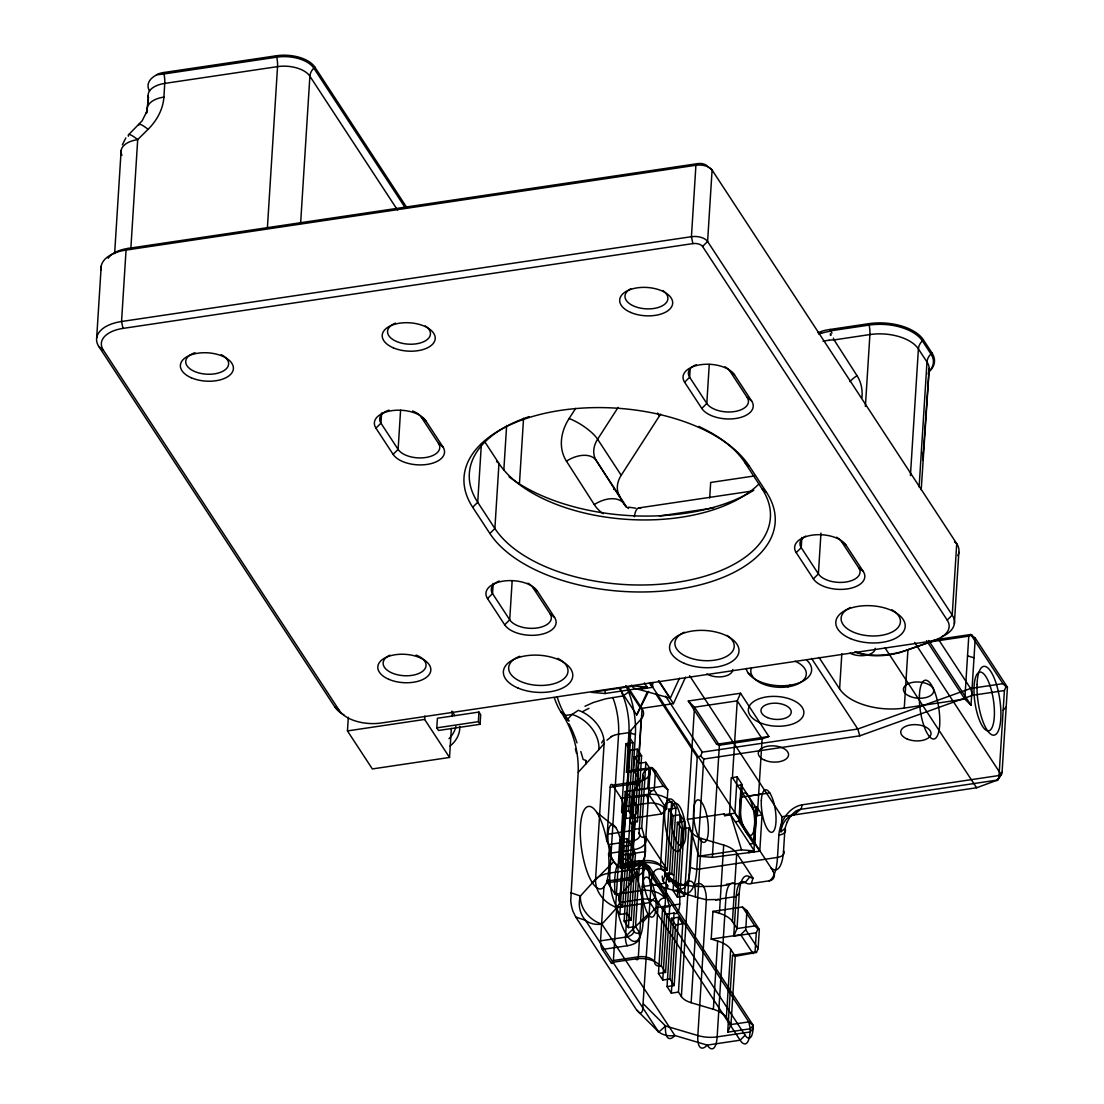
<?xml version="1.0" encoding="UTF-8"?>
<svg xmlns="http://www.w3.org/2000/svg" width="1104" height="1104" viewBox="0 0 1104 1104"><rect width="100%" height="100%" fill="white"/><g stroke="black" fill="none" stroke-linecap="round" stroke-linejoin="round"><path stroke-width="1.5" d="M148.102 95.827L148.005 104.452L148.336 99.139L146.404 113.408L146.998 111.145L142.168 120.764L128.685 134.633M554.374 697.852A45.512 14.283 81.5 0 0 560.846 711.901C572.852 729.427 578.896 751.106 578.206 772.317L570.74 900.657A15.194 4.775 81.5 0 0 572.976 911.283L575.75 917.038L636.58 1009.925L639.533 1012.92A15.194 4.775 81.5 0 0 642.597 1010.408L651.167 883.752C651.484 879.184 651.967 874.161 655.031 870.518C664.594 863.066 670.749 884.249 676.904 885.877L683.611 884.884A183.457 152.807 21.5 0 0 693.519 886.195L696.458 886.457M921.205 489.831L929.223 368.363M96.683 337.824L101.209 266.161M114.637 253.63L121.123 150.503M130.783 249.532L137.696 139.615L148.088 129.32A50.563 39.689 -33.2 0 0 163.903 97.083L164.758 83.407A12.641 3.974 81.5 0 0 163.972 73.954L163.682 72.533L276.469 55.752A30.029 16.049 3.6 0 1 314.861 67.123L406.438 207M267.416 227.534L277.546 66.626A12.641 3.974 81.5 0 0 276.759 57.16L276.469 55.752M300.619 223.408L309.879 76.204A12.641 9.922 -33.2 0 1 313.826 68.144L314.861 67.123M451.357 728.447L449.521 757.454L372.352 768.936L347.456 730.917L348.326 717.269M381.598 412.965L380.949 423.177L398.116 449.397A21.487 11.482 3.6 0 0 425.606 457.539A21.487 11.482 3.6 0 0 438.495 443.394L421.328 417.174A21.487 11.482 3.6 0 0 412.648 410.992M400.586 410.26L398.116 449.397L393.107 454.365L375.94 428.145A26.551 14.186 3.6 0 1 391.851 410.674A26.551 14.186 3.6 0 1 425.799 420.734L442.966 446.954A26.551 14.186 3.6 0 1 427.055 464.425A26.551 14.186 3.6 0 1 393.107 454.365M449.521 757.454L424.64 719.435L424.847 716.013M436.811 727.853L437.405 718.249L478.957 712.066L480.682 714.688L480.074 724.293L438.523 730.475L436.811 727.853L478.363 721.671L480.074 724.293M452.102 716.496L452.419 711.376M481.372 444.084L477.715 502.292L494.882 528.512A142.223 75.997 3.6 0 0 676.724 582.374A142.223 75.997 3.6 0 0 762.008 488.755L744.841 462.535A142.223 75.997 3.6 0 0 698.777 426.406M478.363 721.671L478.957 712.066M493.184 583.395L492.536 593.593L509.703 619.813A21.487 11.482 3.6 0 0 537.193 627.955A21.487 11.482 3.6 0 0 550.082 613.81L532.915 587.59A21.487 11.482 3.6 0 0 527.905 583.147M503.838 470L506.639 425.495M512.173 580.69L509.703 619.813L504.694 624.795L487.526 598.575A26.551 14.186 3.6 0 1 503.438 581.09A26.551 14.186 3.6 0 1 537.386 591.151L554.553 617.371A26.551 14.186 3.6 0 1 538.642 634.841A26.551 14.186 3.6 0 1 504.694 624.795M519.473 483.359L523.558 418.306M604.454 743.061L604.15 743.475A163.985 54.607 -73.5 0 1 598.92 749.588L578.206 772.317M644.391 682.934L647.11 687.088L634.22 685.984L591.468 692.346L605.047 693.505L605.254 690.11M610.926 962.564A6.32 1.987 81.5 0 0 613.41 960.508L616.791 906.701C621.497 903.182 621.828 895.192 615.08 894.102L606.786 881.42A41.717 13.096 81.5 0 0 608.525 853.696L617.329 866.53L641.893 862.873A18.961 10.129 3.6 0 1 666.14 870.062L667.327 869.883L645.868 837.108L644.681 837.287A18.961 10.129 3.6 0 1 633.31 849.763L608.746 853.42L610.264 847.417L606.814 841.082L610.195 787.276A6.32 1.987 81.5 0 1 612.679 785.22L621.262 798.33L646.199 794.618A18.961 10.129 3.6 0 1 670.445 801.808L671.632 801.628L675.924 808.183L671.77 874.092A20.231 6.348 81.5 0 0 666.029 883.09A20.231 6.348 81.5 0 0 669.728 906.508L662.607 907.571L658.467 973.48L665.588 972.417L661.296 965.862L660.109 966.041A18.961 10.129 3.6 0 0 635.863 958.852L610.926 962.564L602.342 949.454A6.32 1.987 81.5 0 1 600.535 940.843L603.916 887.036L608.387 879.957M625.871 743.696L621.58 811.951L625.871 818.506L632.992 817.443L628.7 810.888L633.006 742.633L625.871 743.696L630.163 750.251L637.298 749.188L641.59 755.743L637.436 821.652A20.231 6.348 81.5 0 0 631.695 830.65A20.231 6.348 81.5 0 0 635.393 854.068L628.273 855.131L624.133 921.04L631.253 919.977L626.962 913.422L619.841 914.485L615.549 907.93L619.841 839.675L626.962 838.612L631.253 845.167L625.471 937.144A6.32 1.987 81.5 0 0 627.279 945.755L602.342 949.454M616.791 906.701A41.717 13.096 81.5 0 0 637.132 940.525A41.717 13.096 81.5 0 0 640.334 889.534A41.717 13.096 81.5 0 0 619.689 860.747L623.07 806.941A6.32 1.987 81.5 0 0 621.262 798.33M661.296 965.862L665.588 897.607L644.129 864.832L620.393 868.282L625.223 791.485L647.786 788.132L650.877 791.223L654.244 790.05L655.459 770.854L652.354 767.763L633.172 769.943L626.437 772.289L628.921 732.67A31.602 9.922 81.5 0 0 623.098 695.948A50.563 15.87 81.5 0 1 620.365 688.372M615.549 907.93L622.67 906.867L619.758 902.423L630.094 738.19A18.961 10.129 3.6 0 1 630.757 730.462L641.176 719.008A25.282 13.51 3.6 0 0 642.059 708.713L627.555 686.564M619.772 902.313L619.73 902.396A18.961 10.129 3.6 0 1 620.42 894.695L630.757 730.462M619.841 914.485L624.133 846.23L619.841 839.675M625.871 818.506L630.163 750.251M622.67 906.867L626.962 838.612M626.658 686.66A45.512 14.283 81.5 0 0 628.631 692.001A36.667 11.509 81.5 0 1 635.393 734.588L633.172 769.943L637.767 776.968A25.282 13.51 3.6 0 1 636.884 787.262L633.848 790.602L632.109 818.326L661.613 813.938L666.637 808.956L667.837 789.76L655.459 770.854M634.455 756.806L638.747 763.361L645.881 762.298L641.728 828.207L634.607 829.27A20.231 6.348 81.5 0 0 630.315 822.715L634.455 756.806L641.59 755.743M637.298 749.188L631.502 841.151A6.32 1.987 81.5 0 0 633.31 849.763M641.797 688.91L641.176 687.971L641.797 688.91L652.478 687.323L652.781 682.382M620.42 894.695L630.839 883.255L635.131 815A25.282 13.51 3.6 0 0 636.014 804.692L631.419 797.668L625.223 791.485M636.884 787.262L641.176 719.008M627.279 945.755A18.961 10.129 3.6 0 0 638.65 933.266L639.837 933.087L635.545 926.532L628.424 927.595L642.059 708.713M631.253 919.977L635.393 854.068M600.535 940.843L625.471 937.144A12.641 6.762 3.6 0 0 633.047 928.823L636.677 871.222A6.32 4.954 -33.2 0 1 642.942 865.012A18.961 10.129 3.6 0 1 631.571 877.487A6.32 1.987 81.5 0 0 629.087 879.543L606.758 882.869M609.173 844.477L631.502 841.151A12.641 6.762 3.6 0 0 639.092 832.83L642.707 775.243A6.32 4.954 -33.2 0 1 648.986 769.033L652.354 767.763M635.545 926.532L639.685 860.623A20.231 6.348 81.5 0 0 645.426 851.626A20.231 6.348 81.5 0 0 641.728 828.207M643.591 1004.116L665.505 1025.961L697.838 1035.538A25.282 13.51 3.6 0 0 717.145 1036.877L750.044 1031.992L750.251 1028.79L753.273 1025.464L748.802 1021.904L644.943 863.273L642.956 864.915L642.749 868.117A25.282 7.935 81.5 0 0 649.994 902.561L740.122 1040.203A25.282 7.935 81.5 0 0 750.044 1031.992L753.08 1028.652L753.273 1025.464L649.414 866.833L644.943 863.273L627.127 865.922L620.393 868.282M647.786 788.132L648.986 768.936L650.173 768.853L644.377 860.816A6.32 1.987 81.5 0 1 641.893 862.873M644.129 864.832L638.347 956.809A6.32 1.987 81.5 0 1 635.863 958.852M636.58 1009.925L658.495 1031.785A25.282 19.844 -33.2 0 0 674.889 1035.524L707.209 1045.102L740.122 1040.203L745.131 1035.235L655.003 897.58A20.231 6.348 81.5 0 1 649.221 870.035L649.414 866.833L642.956 864.915M690.179 368.736L689.641 377.237L706.808 403.457A21.487 11.482 3.6 0 0 734.284 411.599A21.487 11.482 3.6 0 0 747.173 397.454L730.006 371.234A21.487 11.482 3.6 0 0 724.997 366.79M660.109 966.041A6.32 4.954 -33.2 0 1 654.506 961.598L658.136 903.997A6.32 4.954 -33.2 0 1 664.401 897.787L665.588 897.607M666.14 870.062A6.32 4.954 -33.2 0 1 660.551 865.605L664.166 808.018A6.32 4.954 -33.2 0 1 670.445 801.808M668.789 809.246L673.081 815.787L680.216 814.738L676.062 880.647L668.941 881.71A20.231 6.348 81.5 0 0 664.649 875.155L668.789 809.246L675.924 808.183M667.327 869.883L671.632 801.628M715.778 899.539L706.381 899.719A163.958 127.388 42.3 0 1 695.327 896.834L651.167 883.752M727.688 1032.143L732.518 955.36L735.278 956.299L756.461 952.462L758.117 948.667L759.317 929.471L746.939 910.552L742.454 907.005L712.936 911.393L711.197 939.118L717.655 941.036A25.282 13.51 3.6 0 1 730.682 949.274L735.278 956.299L730.986 1024.553L748.802 1021.904L750.251 1028.79L727.688 1032.143L730.986 1024.553L726.391 1017.529A25.282 13.51 3.6 0 0 713.363 1009.291L691.145 1002.708A18.961 10.129 3.6 0 1 681.375 996.526L678.463 992.082L682.755 923.827L678.463 917.272L671.342 918.335L667.051 986.59L674.171 985.527L669.88 978.972L662.759 980.035L666.899 914.126A20.231 6.348 81.5 0 1 662.607 907.571M668.941 881.71L673.081 815.787M665.588 972.417L669.728 906.508M673.081 890.611L677.373 822.342L684.508 821.293L680.202 889.548L684.494 896.103L677.373 897.152L673.081 890.611L680.202 889.548M669.88 978.972L674.02 913.063A20.231 6.348 81.5 0 0 679.76 904.066A20.231 6.348 81.5 0 0 676.062 880.647M709.265 364.334L706.808 403.457L701.785 408.439L684.618 382.219A26.551 14.186 3.6 0 1 700.543 364.734A26.551 14.186 3.6 0 1 734.491 374.794L751.658 401.014A26.551 14.186 3.6 0 1 735.733 418.485A26.551 14.186 3.6 0 1 701.785 408.439M678.463 992.082L671.342 993.145L675.634 924.89L671.342 918.335M677.373 897.152L681.665 828.897L677.373 822.342M674.171 985.527L678.463 917.272M752.155 807.769L756.902 807.065L762.05 814.931L759.773 851.198L712.342 857.366L698.763 856.221L687.447 819.347L694.499 707.195L688.303 701.012L740.549 693.243L768.867 736.506L762.133 738.852L719.394 745.214L716.634 744.275L688.303 701.012M684.494 896.103L688.799 827.848L681.665 828.897M709.706 497.932L710.672 482.462L754.584 475.934M681.375 996.526L691.711 832.292L688.799 827.848M672.433 882.317A45.512 14.283 81.5 0 0 690.29 867.523L697.231 757.151L655.914 694.03M697.231 757.151L700.598 755.978L703.703 759.055L696.762 869.441A50.563 15.87 81.5 0 1 676.904 885.877L673.399 880.454L668.789 876.769M691.145 1002.708L701.482 838.474A18.961 10.129 3.6 0 1 691.711 832.292M712.342 857.366L719.394 745.214L694.499 707.195L737.237 700.847L740.549 693.243M749.092 852.785L748.471 851.833L754.405 850.949L730.751 814.835L724.817 815.718L724.252 813.883L687.447 819.347M713.363 1009.291L717.655 941.036M742.454 907.005L754.832 925.911L757.937 929.002L756.281 932.797L733.732 936.164L737.03 928.561L732.435 921.536A25.282 13.51 3.6 0 0 719.408 913.312L723.7 845.057L701.482 838.474M735.278 821.749L740.025 821.045L734.878 813.179L737.155 776.912L731.221 777.796L729.565 815M726.391 1017.529L730.682 949.274M732.435 921.536L736.727 853.282A25.282 13.51 3.6 0 0 723.7 845.057M740.025 821.045L742.316 784.778L737.155 776.912M733.732 936.164L736.216 896.531A31.602 9.922 81.5 0 1 745.241 882.51L749.726 876.935A45.512 14.283 81.5 0 0 753.038 878.204L751.286 883.49A50.563 15.87 81.5 0 1 745.241 882.51L734.891 884.056A31.602 9.922 81.5 0 0 725.866 898.076L717.145 1036.877A25.282 7.935 81.5 0 1 707.209 1045.102A25.282 8.418 -73.5 0 1 697.838 1035.538L706.381 899.719A31.602 11.758 -77.3 0 0 693.519 886.195M749.726 876.935A36.667 11.509 81.5 0 0 739.252 893.205L737.03 928.561L754.832 925.911M758.117 948.667L745.724 929.761L746.939 910.552M759.773 851.198L754.625 843.332L756.902 807.065M756.461 952.462L755.081 951.993L756.281 932.797M854.979 651.857C872.464 657.501 891.673 655.514 908.799 649.525L938.414 639.313L970.761 634.496L975.246 638.057L1007.428 687.212L1002.087 772.193L999.051 775.519L801.973 804.844C788.159 807.507 779.769 821.969 778.886 835.176L777.492 857.422A50.563 15.87 81.5 0 1 769.088 880.84L751.286 883.49M787.111 822.121L784.958 828.524L780.983 831.809L781.936 816.725L689.614 675.731M801.863 537.455L801.228 547.667L818.395 573.887A21.487 11.482 3.6 0 0 845.871 582.029A21.487 11.482 3.6 0 0 858.76 567.87L841.593 541.664A21.487 11.482 3.6 0 0 836.584 537.206M773.242 871.622A81.848 43.732 3.6 0 0 771.13 868.061A40.462 12.696 81.5 0 0 783.55 850.77L784.958 828.524A10.115 5.41 3.6 0 1 778.886 835.176M820.962 533.053L818.395 573.887L813.372 578.855L796.205 552.635A26.551 14.186 3.6 0 1 812.13 535.164A26.551 14.186 3.6 0 1 846.078 545.21L863.245 571.43A26.551 14.186 3.6 0 1 847.32 588.915A26.551 14.186 3.6 0 1 813.372 578.855M975.246 638.057L971.023 705.235L964.813 699.053L904.273 708.064A50.563 27.02 3.6 0 1 839.606 688.91L841.828 653.775M865.384 406.438L869.911 334.553A12.641 3.974 81.5 0 0 869.124 325.087L868.834 323.679L827.531 329.848A31.133 16.643 3.6 0 0 822.632 331.007L817.843 332.732M910.427 475.576L918.404 348.919A12.641 9.922 -33.2 0 1 922.351 340.86L923.386 339.839L931.969 352.949A42.67 22.798 3.6 0 1 929.016 371.786M904.273 708.064L907.916 650.09L908.799 649.525M919.121 486.974L926.987 362.015A12.641 9.922 -33.2 0 1 930.934 353.97L931.969 352.949M958.852 552.304L954.353 623.76M972.141 634.966L968.774 636.139L964.813 699.053L926.546 640.61M970.761 634.496L1002.956 683.652L1006.048 686.743L1004.405 690.538L999.051 775.519A10.115 3.174 81.5 0 1 997.671 780.017L976.612 787.759L781.936 816.725M923.303 452.129L922.792 460.092L928.947 371.524M780.983 831.809C781.494 824.467 786.145 816.449 793.804 814.959L800.579 809.342L997.671 780.017L1001.397 774.442A5.051 1.587 81.5 0 0 1002.087 772.193M662.234 876.065L662.69 880.923L667.658 885.394A22.522 7.066 81.5 0 0 667.327 888.541M122.365 144.79L125.842 137.876M661.613 813.938L649.235 795.018L650.877 791.223M700.598 755.978L702.254 752.169L665.588 696.169M618.875 687.709L636.732 714.992L647.427 691.642M648.6 691.38L636.732 714.992M631.557 685.17L633.351 687.916L670.307 698.211L679.471 678.201M625.789 685.625L640.762 708.506L673.412 703.648L685.529 677.194M787.166 821.983L789.07 818.506A31.381 19.072 -23.1 0 1 790.837 816.008M619.634 902.534L641.962 899.208A12.641 6.762 3.6 0 1 658.136 903.997M603.239 513.746A50.563 39.689 -33.2 0 1 594.269 504.569L566.449 461.168A50.563 39.689 -33.2 0 1 569.126 418.513L575.639 408.411M618.13 407.376L597.609 439.226A25.282 19.844 -33.2 0 0 596.27 460.561L625.982 506.846M626.368 506.736L619.868 496.607A25.282 19.844 -33.2 0 1 621.207 475.272L659.447 415.918A12.641 9.922 -33.2 0 1 660.73 414.207M996.857 780.694L1001.397 774.442M564.475 717.448L569.015 721.022L567.746 719.159L572.024 714.454A183.457 92.446 -64.8 0 0 578.33 710.272A31.602 23.225 39 0 1 604.109 743.53L595.567 879.35L580.4 895.993A25.282 23.833 -71.3 0 0 585.534 920.35L658.495 1031.785A25.282 0.925 -45.1 0 0 665.505 1025.961A25.282 8.418 -73.5 0 0 674.889 1035.524L601.928 924.103A25.282 19.637 42.3 0 1 580.4 895.993L570.63 892.681M632.109 818.326L635.131 815M643.135 921.743L656.024 907.598L679.76 904.066M739.252 893.205L736.216 896.531L721.312 898.766M1003.163 710.272L1006.186 706.946M375.94 428.145L380.949 423.177A21.487 11.482 3.6 0 1 388.981 410.15M101.278 270.259A37.922 20.272 3.6 0 1 126.049 250.056L695.92 165.255A12.641 6.762 3.6 0 1 712.094 170.044L956.726 543.651L952.228 615.107L947.204 620.089A32.872 17.567 3.6 0 1 927.498 641.714L381.363 722.996A32.872 17.567 3.6 0 1 339.342 710.534L103.293 350.037A32.872 17.567 3.6 0 1 122.999 328.399L692.884 243.598A7.59 4.057 3.6 0 1 702.572 246.468L707.595 241.486L712.094 170.044L707.609 166.483A7.59 4.057 3.6 0 0 697.907 163.599L128.036 248.414A32.872 17.567 3.6 0 0 108.192 258.281M744.841 462.535L749.326 466.095L766.493 492.315A147.287 78.701 3.6 0 1 678.173 589.26A147.287 78.701 3.6 0 1 489.859 533.48L472.691 507.26L477.715 502.292A142.223 75.997 3.6 0 1 529.354 416.567M489.859 533.48L494.882 528.512L498.967 463.459L484.518 441.379M684.618 382.219L689.641 377.237A21.487 11.482 3.6 0 1 696.403 364.665M487.526 598.575L492.536 593.593A21.487 11.482 3.6 0 1 499.298 581.021M796.205 552.635L801.228 547.667A21.487 11.482 3.6 0 1 805.685 536.13M592.42 882.869L613.741 861.741M655.003 897.58L649.994 902.561L617.081 907.46L601.928 924.103A25.282 19.844 -33.2 0 1 585.534 920.35L575.75 917.038M626.755 935.309L648.076 914.167M711.197 939.118L740.701 934.729L745.724 929.761M606.979 740.191L610.954 737.058M128.036 248.414L126.049 250.056L121.55 321.512L122.999 328.399M697.907 163.599L695.92 165.255L691.435 236.698L692.884 243.598M787.994 686.812L789.981 685.17M628.631 692.001L623.098 695.948L605.999 698.735L593.469 702.461M608.221 879.888L607.076 881.061L631.571 877.487M795.749 811.343L795.956 811.219A7.783 4.733 -23.1 0 1 799.986 809.411A6.113 3.726 -23.1 0 1 800.579 809.342A10.115 3.174 81.5 0 0 801.973 804.844M612.127 736.368L612.927 735.954A22.356 19.527 26.3 0 1 614.003 735.292M584.968 706.256L593.152 702.586M898.421 653.085L935.543 639.92M614.362 735.333L614.652 735.223A21.197 18.782 30.3 0 1 616.294 734.615L616.819 734.546A20.534 18.409 33.4 0 1 618.557 734.146L628.921 732.67L635.393 734.588M703.703 759.055L859.795 735.83L972.61 695.272L1004.405 690.538M580.856 751.562L583.16 759.469L585.879 760.49A13.124 4.112 81.5 0 1 585.824 763.623M821.555 333.035L820.093 333.532A37.315 19.444 3.7 0 0 818.754 334.098M769.088 880.84C773.683 880.702 775.974 875.251 773.228 871.622M830.18 331.034L830.553 330.979A4.112 4.085 33.9 0 1 831.616 332.263L832.002 333.077M638.678 507.937L751.948 491.073M659.461 516.01L713.653 507.937M931.155 641.741L968.774 636.139M347.456 730.917L424.64 719.435M641.176 687.971L647.11 687.088M605.047 693.505L641.852 688.027M1002.956 683.652L970.595 688.468L857.78 729.026L702.254 752.169M716.634 744.275L768.867 736.506M626.437 772.289L648.986 768.936A18.961 10.129 3.6 0 1 637.615 781.508A6.32 1.987 81.5 0 0 635.131 783.564L610.195 787.276M612.679 785.22L637.615 781.508M633.848 790.602L663.366 786.2L667.837 789.76M649.235 795.018L631.419 797.668L627.127 865.922L631.723 872.947A25.282 13.51 3.6 0 1 630.839 883.255M737.569 785.482L742.316 784.778M623.07 806.941L648.007 803.229A12.641 6.762 3.6 0 1 664.166 808.018M621.58 811.951L628.7 810.888M740.922 797.198L762.284 794.011M748.415 796.108L769.792 792.92M630.315 822.715L637.436 821.652M724.196 814.766L734.878 813.179M607.959 834.182A20.231 6.348 81.5 0 1 619.178 835.135A20.231 6.348 81.5 0 1 617.329 864.694A20.231 6.348 81.5 0 1 607.959 834.182L631.695 830.65M762.05 814.931L756.116 815.815L753.839 852.081L753.218 851.129M624.133 846.23L631.253 845.167M621.69 855.158L645.426 851.626M639.685 860.623L632.564 861.686A20.231 6.348 81.5 0 1 628.273 855.131M749.878 844.036L754.625 843.332M619.689 860.747L622.049 864.142L644.377 860.816A12.641 6.762 3.6 0 1 660.551 865.605M698.763 856.221L741.515 849.859L754.405 850.949M664.649 875.155L671.77 874.092M642.293 886.622A20.231 6.348 81.5 0 1 653.513 887.575A20.231 6.348 81.5 0 1 651.664 917.134A20.231 6.348 81.5 0 1 642.293 886.622L666.029 883.09M615.59 894.254L640.154 890.597A18.961 10.129 3.6 0 1 664.401 897.787M666.899 914.126L674.02 913.063M675.634 924.89L682.755 923.827M613.41 960.508L638.347 956.809A12.641 6.762 3.6 0 1 654.506 961.598M732.518 955.36L755.081 951.993M718.566 899.167L717.559 899.305M727.26 885.077L724.679 885.38M829.021 340.184L832.651 339.908A22.466 20.341 84.4 0 1 833.12 339.908L834.1 339.922L857.021 375.677A50.563 39.689 -33.2 0 1 861.893 397.771M724.238 885.436L715.24 886.25M714.467 886.305L698.073 886.553M635.752 508.185L628.493 507.164M967.532 655.873L974.004 657.791M690.29 867.523L696.762 869.441L777.492 857.422A10.115 5.41 3.6 0 0 783.55 850.77M649.221 870.035L642.749 868.117L609.85 873.016A25.282 13.51 3.6 0 0 595.567 879.35A25.282 19.637 42.3 0 0 617.081 907.46A25.282 7.935 81.5 0 1 609.85 873.016L618.571 734.201A31.602 9.922 81.5 0 0 612.748 697.493M674.489 882.179L683.611 884.884A31.602 10.529 -73.5 0 1 695.327 896.834M712.936 911.393L719.408 913.312M617.329 866.53L621.925 866.847L622.09 864.197M1006.048 686.743L1007.428 687.212M757.937 929.002L759.317 929.471M834.1 339.922L869.911 334.553A37.922 20.272 3.6 0 1 918.404 348.919L926.987 362.015A37.922 20.272 3.6 0 1 928.05 374.021M954.477 541.871L956.726 543.651A37.922 20.272 3.6 0 1 957.789 555.657M730.006 371.234L734.491 374.794M747.173 397.454L751.658 401.014M841.593 541.664L846.078 545.21M762.008 488.755L766.493 492.315M858.76 567.87L863.245 571.43M496.483 461.472L498.967 463.459A142.223 75.997 3.6 0 0 623.443 519.115A142.223 75.997 3.6 0 0 758.834 484.063M747.946 672.722L752.431 676.283M421.328 417.174L425.799 420.734M438.495 443.394L442.966 446.954M532.915 587.59L537.386 591.151M550.082 613.81L554.553 617.371M560.846 711.901L565.317 715.461L567.746 719.159M941.615 636.773A37.922 20.272 3.6 0 0 952.228 615.107L707.595 241.486A12.641 6.762 3.6 0 0 691.435 236.698L121.55 321.512A37.922 20.272 3.6 0 0 98.808 346.477L103.293 350.037M596.85 812.475L615.894 827.614M98.808 346.477L334.857 706.988L339.342 710.534M649.428 682.852L650.905 684.618A90.749 48.493 3.6 0 1 652.74 687.226L771.144 868.048M702.572 246.468L947.204 620.089M938.414 639.313L970.595 688.468L972.61 695.272M928.671 640.555L971.023 705.235M914.636 642.473L1001.162 774.635M885.035 647.882L976.612 787.759M818.975 657.391L839.606 688.91M657.556 413.034L659.447 415.918M811.523 658.384L857.78 729.026L859.795 735.83M621.207 475.272L597.609 439.226A25.282 7.728 32.8 0 0 569.126 418.513M619.868 496.607L596.27 460.561A25.282 15.663 -32.7 0 0 566.449 461.168M405.14 207.607L313.826 68.144A28.994 15.484 3.6 0 0 276.759 57.16L163.972 73.954A25.282 4.471 -11.9 0 1 156.409 74.796A18.865 10.074 3.6 0 1 163.668 72.519M397.426 209.912L309.879 76.204A25.282 13.51 3.6 0 0 277.546 66.626L164.758 83.407A25.282 13.51 3.6 0 0 148.585 98.063M659.129 681.14L670.307 698.211M658.439 680.754L673.412 703.648M649.897 683.39L652.478 687.323M645.923 687.268L646.544 688.206M736.727 853.282L753.038 878.204M650.974 767.294L663.366 786.2M630.094 738.19L633.006 742.633M645.881 762.298L650.173 768.853M680.216 814.738L684.508 821.293M654.244 790.05L666.637 808.956M740.701 934.729L753.094 953.649M624.133 921.04L628.424 927.595M658.467 973.48L662.759 980.035M667.051 986.59L671.342 993.145M730.751 814.835L741.515 849.859M724.252 813.883L724.817 815.718M833.713 339.314L833.437 338.114M830.153 329.434L830.456 330.841L869.124 325.087A41.635 22.246 3.6 0 1 922.351 340.86L930.934 353.97A41.635 22.246 3.6 0 1 928.45 371.979M459.719 726.349A23.708 18.602 -33.2 0 1 450.018 746.097M451.591 711.293A23.708 18.602 -33.2 0 1 454.765 715.544M455.938 726.404A23.708 18.602 -33.2 0 1 449.024 738.659M727.012 635.393A29.711 15.87 3.6 0 1 724.21 657.556A29.711 15.87 3.6 0 1 682.576 654.465A29.711 15.87 3.6 0 1 684.356 632.219M891.742 609.739A29.711 15.87 3.6 0 1 891.48 632.344A29.711 15.87 3.6 0 1 849.28 630.039A29.711 15.87 3.6 0 1 850.577 607.49M557.727 658.343A29.711 15.87 3.6 0 1 559.562 681.568A29.711 15.87 3.6 0 1 516.355 679.195A29.711 15.87 3.6 0 1 519.777 656.273M425.247 325.901A21.487 11.482 3.6 0 1 422.818 342.102A21.487 11.482 3.6 0 1 392.417 339.245A21.487 11.482 3.6 0 1 395.577 323.113M416.111 655.045A21.487 11.482 3.6 0 1 421.659 671.977A21.487 11.482 3.6 0 1 390.167 672.101A21.487 11.482 3.6 0 1 389.974 655.155M221.2 354.646A21.487 11.482 3.6 0 1 222.152 371.62A21.487 11.482 3.6 0 1 190.578 369.274A21.487 11.482 3.6 0 1 195.008 352.7M662.69 290.559A21.487 11.482 3.6 0 1 661.061 306.429A21.487 11.482 3.6 0 1 631.267 304.801A21.487 11.482 3.6 0 1 630.729 288.806M849.859 381.598A25.282 15.663 -32.7 0 1 857.021 375.677M472.691 507.26A147.287 78.701 3.6 0 1 561.011 410.315A147.287 78.701 3.6 0 1 749.326 466.095M343.979 714.992A37.922 20.272 3.6 0 1 334.857 706.988M658.605 414.938A52.523 28.055 3.6 0 1 659.033 414.58M149.509 90.97A30.567 16.339 3.6 0 1 155.981 75.238M868.834 323.679A42.67 22.798 3.6 0 1 923.386 339.839M753.853 490.176A154.864 82.759 3.6 0 1 509.082 476.776M121.964 155.278A25.282 13.51 3.6 0 1 137.696 139.615A25.282 3.947 45.3 0 0 128.395 136.22M628.576 508.544A25.282 19.844 -33.2 0 1 624.091 503.962A25.282 15.663 -32.7 0 0 594.269 504.569M147.425 110.717A25.282 13.51 3.6 0 1 163.903 97.083M634.358 516.755A25.282 7.935 81.5 0 1 640.762 508.254M830.263 334.402A12.972 1.711 74.8 0 1 830.525 335.409M830.498 333.574A11.523 6.638 64.7 0 1 831.064 335.05M824.412 340.998A39.137 18.078 10.7 0 1 829.049 340.28M823.073 341.343A36.515 17.057 11 0 1 824.15 341.095M613.658 489.5A31.602 24.799 -33.2 0 1 613.99 487.333M138.676 125.401A25.282 3.947 45.3 0 1 148.088 129.32M821.749 333.187A39.178 20.038 3.3 0 1 830.318 331.228M615.08 894.102A41.717 13.096 81.5 0 1 616.819 866.364M603.916 887.036A41.717 13.096 81.5 0 1 583.271 858.263A41.717 13.096 81.5 0 1 586.472 807.272A41.717 13.096 81.5 0 1 606.814 841.082M795.128 661.199A27.807 14.863 3.6 0 1 802.856 680.685A27.807 14.863 3.6 0 1 768.467 685.805A27.807 14.863 3.6 0 1 751.562 667.672M806.693 660.095A32.872 17.567 3.6 0 1 789.512 685.239A32.872 17.567 3.6 0 1 746.194 668.555M652.754 687.226A40.462 12.696 81.5 0 1 650.836 682.438M875.237 648.324A15.166 8.101 3.6 0 1 866.254 655.252A15.166 8.101 3.6 0 1 850.066 653.195M732.78 669.521A15.166 8.101 3.6 0 1 723.286 676.545A15.166 8.101 3.6 0 1 706.808 673.964M733.787 883.269A87.837 23.198 -3.3 0 1 726.418 884.235M557.092 696.624A50.563 15.87 81.5 0 0 565.317 715.461L572.024 714.454A31.602 24.55 42.3 0 1 598.92 749.588M646.199 794.618A6.32 1.987 81.5 0 1 648.007 803.229M640.154 890.597A6.32 1.987 81.5 0 1 641.962 899.208M644.681 837.287A6.32 4.954 -33.2 0 1 639.092 832.83M753.08 1028.652A20.231 6.348 81.5 0 1 745.131 1035.235M638.65 933.266A6.32 4.954 -33.2 0 1 633.047 928.823M585.879 760.49A22.522 7.066 81.5 0 1 585.782 763.996M717.448 899.981A24.937 6.086 -8.8 0 1 715.792 900.188M720.553 899.498A23.239 2.981 -8.3 0 1 718.483 899.801M698.128 886.25A58.084 36.432 -2.2 0 1 696.527 886.153M582.484 711.749A59.906 27.917 -8.4 0 1 588.97 708.326M610.788 736.879A24.302 20.452 17.5 0 1 611.961 736.161M601.708 742.992A24.937 15.014 -15.4 0 1 603.515 739.942M636.677 871.222A12.641 6.762 3.6 0 1 629.087 879.543M642.707 775.243A12.641 6.762 3.6 0 1 635.131 783.564M575.419 748.816A31.768 3.022 76.8 0 1 576.523 753.328M568.933 723.907A51.916 14.311 77.9 0 1 576.978 742.882M665.077 874.202A51.916 16.422 84.2 0 1 673.426 875.334M663.614 880.067A31.781 8.722 82.5 0 1 665.353 875.32M667.354 888.154A13.124 4.112 81.5 0 1 667.658 885.394M791.182 815.704A16.643 10.115 -23.1 0 1 795.625 811.371M898.366 652.906A51.46 30.691 -13.4 0 1 855.448 652.036M737.237 700.847L732.407 777.616L757.303 815.635L762.133 738.852L737.237 700.847M741.129 784.958L738.838 821.224L753.439 843.511L755.716 807.245L741.129 784.958M518.038 688.068A34.762 18.575 3.6 0 0 572.645 677.028A34.762 18.575 3.6 0 0 523.531 656.231A34.762 18.575 3.6 0 0 518.038 688.068M850.466 638.595A34.762 18.575 3.6 0 0 905.073 627.555A34.762 18.575 3.6 0 0 855.959 606.758A34.762 18.575 3.6 0 0 850.466 638.595M684.245 663.338A34.762 18.575 3.6 0 0 738.852 652.298A34.762 18.575 3.6 0 0 689.738 631.488A34.762 18.575 3.6 0 0 684.245 663.338M393.203 347.774A26.551 14.186 3.6 0 0 435.1 339.577A26.551 14.186 3.6 0 0 397.882 323.5A26.551 14.186 3.6 0 0 393.203 347.774M388.801 679.319A26.551 14.186 3.6 0 0 430.698 671.135A26.551 14.186 3.6 0 0 393.466 655.045A26.551 14.186 3.6 0 0 388.801 679.319M191.378 377.803A26.551 14.186 3.6 0 0 233.275 369.619A26.551 14.186 3.6 0 0 196.043 353.528A26.551 14.186 3.6 0 0 191.378 377.803M630.66 312.432A26.551 14.186 3.6 0 0 672.557 304.249A26.551 14.186 3.6 0 0 635.324 288.172A26.551 14.186 3.6 0 0 630.66 312.432M739.984 803.091A21.487 6.748 81.5 0 0 749.933 835.507A21.487 6.748 81.5 0 0 751.921 804.098A21.487 6.748 81.5 0 0 739.984 803.091M761.332 800.303A21.487 6.748 81.5 0 0 771.461 832.333A21.487 6.748 81.5 0 0 773.159 800.524A21.487 6.748 81.5 0 0 761.332 800.303M974.032 687.613A29.711 9.329 81.5 0 0 988.439 730.862A29.711 9.329 81.5 0 0 990.109 685.915A29.711 9.329 81.5 0 0 974.032 687.613M919.425 695.396A29.711 9.329 81.5 0 0 933.708 739.004A29.711 9.329 81.5 0 0 935.599 694.375A29.711 9.329 81.5 0 0 919.425 695.396M671.122 813.331A21.487 6.748 81.5 0 0 681.085 845.747A21.487 6.748 81.5 0 0 683.059 814.352A21.487 6.748 81.5 0 0 671.122 813.331M760.297 722.844A27.807 14.863 3.6 0 0 803.781 713.764A27.807 14.863 3.6 0 0 764.216 697.328A27.807 14.863 3.6 0 0 760.297 722.844M909.958 696.403A15.166 8.101 3.6 0 0 933.667 691.449A15.166 8.101 3.6 0 0 912.097 682.479A15.166 8.101 3.6 0 0 909.958 696.403M907.267 739.059A15.166 8.101 3.6 0 0 930.989 734.105A15.166 8.101 3.6 0 0 909.406 725.149A15.166 8.101 3.6 0 0 907.267 739.059M767.487 717.6A15.166 8.101 3.6 0 0 791.195 712.646A15.166 8.101 3.6 0 0 769.626 703.69A15.166 8.101 3.6 0 0 767.487 717.6M764.796 760.256A15.166 8.101 3.6 0 0 788.518 755.315A15.166 8.101 3.6 0 0 766.935 746.345A15.166 8.101 3.6 0 0 764.796 760.256M977.04 684.549A34.762 10.916 81.5 0 0 993.917 735.167A34.762 10.916 81.5 0 0 995.863 682.562A34.762 10.916 81.5 0 0 977.04 684.549M664.594 812.806A26.551 8.335 81.5 0 0 677.47 851.46A26.551 8.335 81.5 0 0 678.96 811.288A26.551 8.335 81.5 0 0 664.594 812.806M693.629 810.86A21.487 6.748 81.5 0 0 703.966 842.393A21.487 6.748 81.5 0 0 705.332 810.115A21.487 6.748 81.5 0 0 693.629 810.86"/></g></svg>
